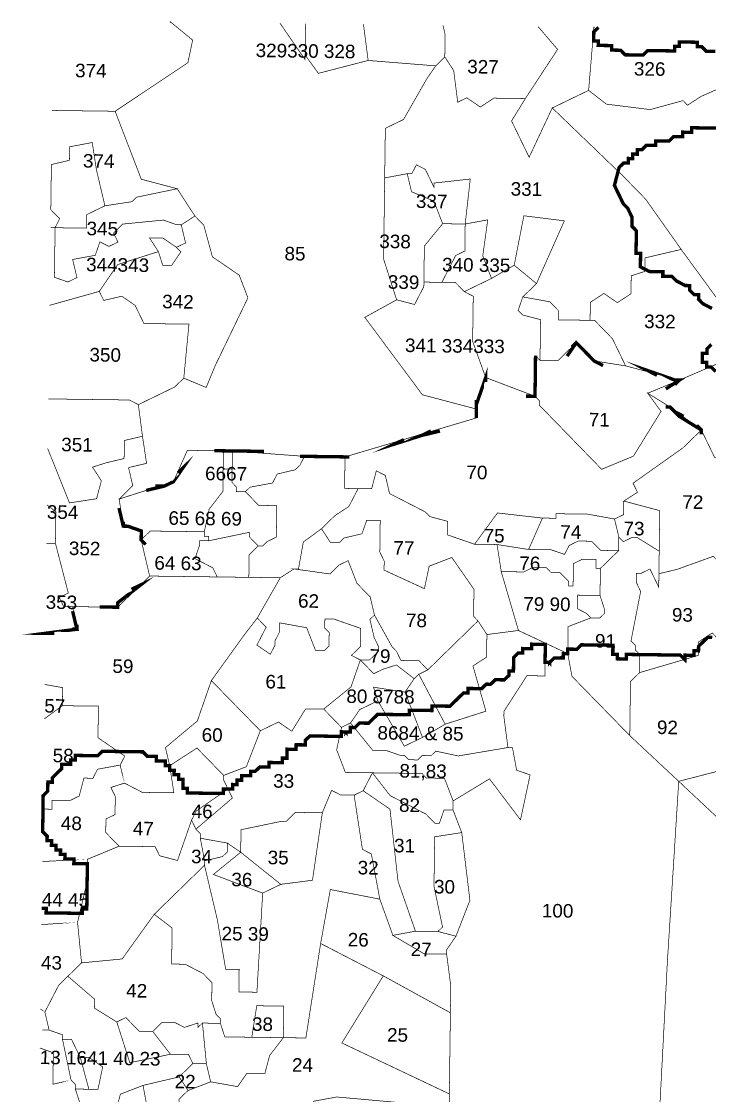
# Model space of a CAD drawing. Header units: metres. Extents: x 259177 to 277314, y 2171367 to 2185445.
# Drawn here: x 264254 to 264860, y 2184434 to 2185379 of the extents above; entities that cross this region are included whole.
import ezdxf

# ---------------------------------------------------------------- set-up
doc = ezdxf.new("R2010")
doc.units = ezdxf.units.M
doc.header["$MEASUREMENT"] = 0
for name, color, linetype in [('HAZARDS LINE', 1, 'Continuous'), ('SURVEY NO.', 7, 'Continuous'), ('SURVEY PLOT BOUNDARY', 35, 'Continuous'), ('VILLAGE BOUNDARY', 212, 'Continuous')]:
    doc.layers.add(name, color=color, linetype=linetype)
doc.styles.add('PDF Arial', font='arial.ttf')

# ---------------------------------------------------------------- blocks, each defined once
blk = doc.blocks.new('FEWEWFEWQT')
at = {"layer": 'HAZARDS LINE', "lineweight": 18, "const_width": 0.005}
for points in [[(282133.064, 2174224.951), (282133.0573, 2174224.9444), (282133.0573, 2174224.931), (282133.064, 2174224.931), (282133.064, 2174224.9244), (282133.084, 2174224.9244), (282133.084, 2174224.9177), (282133.0973, 2174224.9177), (282133.104, 2174224.911), (282133.1307, 2174224.911), (282133.1373, 2174224.9177), (282133.1773, 2174224.9177), (282133.1773, 2174224.9244), (282133.184, 2174224.9244), (282133.184, 2174224.931), (282133.2107, 2174224.931), (282133.2107, 2174224.9244), (282133.2173, 2174224.9244), (282133.224, 2174224.9177), (282133.2373, 2174224.9177)], [(282133.2706, 2174224.8044), (282133.204, 2174224.8044), (282133.204, 2174224.7977), (282133.1907, 2174224.7977), (282133.1907, 2174224.791), (282133.1773, 2174224.791), (282133.1707, 2174224.7843), (282133.1507, 2174224.7843), (282133.1507, 2174224.7777), (282133.1373, 2174224.7777), (282133.1307, 2174224.771), (282133.124, 2174224.771), (282133.124, 2174224.7643), (282133.1173, 2174224.7643), (282133.1173, 2174224.7577), (282133.1107, 2174224.7577), (282133.1107, 2174224.751), (282133.104, 2174224.751), (282133.0973, 2174224.7443), (282133.0907, 2174224.7177), (282133.104, 2174224.691), (282133.1107, 2174224.6843), (282133.1173, 2174224.671), (282133.1173, 2174224.6577), (282133.124, 2174224.651), (282133.124, 2174224.6177), (282133.1307, 2174224.6177), (282133.1307, 2174224.5977), (282133.144, 2174224.591), (282133.164, 2174224.591), (282133.164, 2174224.5843), (282133.1773, 2174224.5843), (282133.184, 2174224.5777), (282133.1973, 2174224.571), (282133.204, 2174224.571), (282133.204, 2174224.5643), (282133.2107, 2174224.5577), (282133.2173, 2174224.5577), (282133.2173, 2174224.551), (282133.224, 2174224.5443), (282133.2373, 2174224.5377)], [(282133.2373, 2174224.4843), (282133.2307, 2174224.4777), (282133.2307, 2174224.471), (282133.224, 2174224.471), (282133.224, 2174224.4577), (282133.2307, 2174224.4577), (282133.2307, 2174224.451), (282133.2373, 2174224.451), (282133.244, 2174224.4443)], [(282133.244, 2174224.051), (282133.2373, 2174224.051), (282133.224, 2174224.0376), (282133.224, 2174224.031), (282133.2173, 2174224.031), (282133.2173, 2174224.0243), (282133.204, 2174224.0243), (282133.204, 2174224.0176), (282133.1973, 2174224.0243), (282133.1173, 2174224.0243), (282133.1173, 2174224.0176), (282133.104, 2174224.0176), (282133.104, 2174224.0243), (282133.0973, 2174224.0243), (282133.0973, 2174224.0376), (282133.0507, 2174224.0376), (282133.044, 2174224.031), (282133.0307, 2174224.031), (282133.0307, 2174224.0243), (282133.024, 2174224.0243), (282133.024, 2174224.0176), (282133.0107, 2174224.0176), (282133.004, 2174224.011), (282132.9973, 2174224.011), (282132.9973, 2174224.0376), (282132.9773, 2174224.0376), (282132.9773, 2174224.031), (282132.964, 2174224.031), (282132.964, 2174224.0243), (282132.9573, 2174224.0243), (282132.9507, 2174224.0176), (282132.9507, 2174223.9976), (282132.944, 2174223.9976), (282132.944, 2174223.9909), (282132.9373, 2174223.9843), (282132.924, 2174223.9843), (282132.9173, 2174223.9776), (282132.9107, 2174223.9776), (282132.904, 2174223.9709), (282132.884, 2174223.9709), (282132.884, 2174223.9643), (282132.8773, 2174223.9643), (282132.8707, 2174223.9576), (282132.864, 2174223.9509), (282132.8573, 2174223.9443), (282132.8307, 2174223.9443), (282132.8307, 2174223.9376), (282132.7974, 2174223.9376), (282132.7974, 2174223.9309), (282132.7507, 2174223.9309), (282132.7374, 2174223.9176), (282132.724, 2174223.9176), (282132.7174, 2174223.9109), (282132.7107, 2174223.9109), (282132.7107, 2174223.9043), (282132.704, 2174223.9043), (282132.6974, 2174223.9043), (282132.6974, 2174223.8976), (282132.6507, 2174223.8976), (282132.644, 2174223.8909), (282132.644, 2174223.8843), (282132.6307, 2174223.8843), (282132.6307, 2174223.8776), (282132.6174, 2174223.8776), (282132.6174, 2174223.8643), (282132.6107, 2174223.8643), (282132.6107, 2174223.8576), (282132.5907, 2174223.8576), (282132.5907, 2174223.8509), (282132.5774, 2174223.8509), (282132.5707, 2174223.8443), (282132.564, 2174223.8443), (282132.564, 2174223.8376), (282132.5507, 2174223.8376), (282132.5507, 2174223.8309), (282132.544, 2174223.8309), (282132.544, 2174223.8243), (282132.5374, 2174223.8243), (282132.5374, 2174223.8176), (282132.524, 2174223.8176), (282132.524, 2174223.8109), (282132.4707, 2174223.8109), (282132.4707, 2174223.8176), (282132.464, 2174223.8176), (282132.464, 2174223.8309), (282132.4574, 2174223.8309), (282132.4574, 2174223.8376), (282132.4507, 2174223.8376), (282132.4507, 2174223.8443), (282132.444, 2174223.8443), (282132.444, 2174223.8509), (282132.4374, 2174223.8509), (282132.4374, 2174223.8576), (282132.424, 2174223.8576), (282132.424, 2174223.8643), (282132.4107, 2174223.8643), (282132.404, 2174223.8709), (282132.3441, 2174223.8709), (282132.3374, 2174223.8643), (282132.3041, 2174223.8643), (282132.3041, 2174223.8576), (282132.2974, 2174223.8576), (282132.2974, 2174223.8509), (282132.2841, 2174223.8509), (282132.2841, 2174223.8443), (282132.2774, 2174223.8376), (282132.2707, 2174223.8309), (282132.2707, 2174223.8243), (282132.2641, 2174223.8243), (282132.2641, 2174223.8109), (282132.2574, 2174223.8043), (282132.2574, 2174223.7509), (282132.2641, 2174223.7443), (282132.2641, 2174223.7376), (282132.2707, 2174223.7376), (282132.2707, 2174223.7309), (282132.2774, 2174223.7309), (282132.2774, 2174223.7243), (282132.2841, 2174223.7243), (282132.2841, 2174223.7176), (282132.2907, 2174223.7176), (282132.2907, 2174223.7109), (282132.3041, 2174223.7109), (282132.3041, 2174223.7043), (282132.3241, 2174223.7043), (282132.3241, 2174223.6376), (282132.3174, 2174223.6376), (282132.3174, 2174223.6309), (282132.2641, 2174223.6309), (282132.2641, 2174223.6376), (282132.2574, 2174223.6376)]]:
    blk.add_lwpolyline(points, dxfattribs=at)
for points in [[(282133.004, 2174224.0043), (282133.004, 2174224.011)], [(282132.704, 2174223.8976), (282132.704, 2174223.9043)]]:
    blk.add_lwpolyline(points, close=True, dxfattribs=at)
at = {"layer": 'SURVEY PLOT BOUNDARY', "lineweight": 18, "const_width": 0.001}
for points in [[(282133.2507, 2174224.5443), (282133.1907, 2174224.6243), (282133.1373, 2174224.6977), (282133.104, 2174224.731), (282132.9973, 2174224.831), (282133.0507, 2174224.8577), (282133.0773, 2174224.8377), (282133.1373, 2174224.831), (282133.144, 2174224.831), (282133.1907, 2174224.8444), (282133.1973, 2174224.8377), (282133.2173, 2174224.851), (282133.2906, 2174224.8844)], [(282133.2906, 2174224.8844), (282133.2173, 2174224.851), (282133.1973, 2174224.8377), (282133.1907, 2174224.8444), (282133.144, 2174224.831), (282133.1373, 2174224.831), (282133.0773, 2174224.8377), (282133.0507, 2174224.8577), (282133.0573, 2174224.951), (282133.0507, 2174224.8577), (282132.9973, 2174224.831), (282132.964, 2174224.7577), (282132.9373, 2174224.811), (282132.9573, 2174224.8444), (282133.004, 2174224.9177), (282132.9748, 2174224.951), (282133.004, 2174224.9177), (282132.9573, 2174224.8444), (282132.9107, 2174224.8444), (282132.8907, 2174224.831), (282132.8707, 2174224.8444), (282132.8573, 2174224.8377), (282132.8507, 2174224.8844), (282132.8373, 2174224.9044), (282132.8373, 2174224.9377), (282132.834, 2174224.951), (282132.8373, 2174224.9377), (282132.8373, 2174224.9044), (282132.824, 2174224.891), (282132.724, 2174224.8977), (282132.824, 2174224.891), (282132.8107, 2174224.871), (282132.7774, 2174224.811), (282132.7507, 2174224.7977), (282132.7507, 2174224.6043), (282132.7707, 2174224.5443), (282132.724, 2174224.5177), (282132.8107, 2174224.4043), (282132.8907, 2174224.3843), (282132.8907, 2174224.371), (282132.6974, 2174224.311), (282132.6374, 2174224.311), (282132.5307, 2174224.3176), (282132.464, 2174224.3176), (282132.444, 2174224.271), (282132.3641, 2174224.2443), (282132.384, 2174224.2643), (282132.3774, 2174224.291), (282132.404, 2174224.2976), (282132.3974, 2174224.3376), (282132.3907, 2174224.3843), (282132.444, 2174224.411), (282132.4574, 2174224.4243), (282132.4907, 2174224.411), (282132.504, 2174224.4443), (282132.5507, 2174224.5443), (282132.5374, 2174224.5777), (282132.4974, 2174224.6043), (282132.484, 2174224.651), (282132.4707, 2174224.6643), (282132.444, 2174224.7043), (282132.3907, 2174224.7177), (282132.3507, 2174224.8177), (282132.4574, 2174224.891), (282132.464, 2174224.9244), (282132.4307, 2174224.951), (282132.464, 2174224.9244), (282132.4574, 2174224.891), (282132.3507, 2174224.8177), (282132.2574, 2174224.8177), (282132.3507, 2174224.8177), (282132.3907, 2174224.7177), (282132.444, 2174224.7043), (282132.384, 2174224.691), (282132.3774, 2174224.6843), (282132.3374, 2174224.6777), (282132.3241, 2174224.731), (282132.3174, 2174224.771), (282132.2841, 2174224.7643), (282132.2841, 2174224.7443), (282132.2574, 2174224.7377), (282132.2574, 2174224.671), (282132.2707, 2174224.6577), (282132.2641, 2174224.6443), (282132.2574, 2174224.6443), (282132.2641, 2174224.6443), (282132.2641, 2174224.571), (282132.2841, 2174224.5643), (282132.2974, 2174224.571), (282132.2907, 2174224.5977), (282132.3241, 2174224.6043), (282132.3307, 2174224.6243), (282132.3441, 2174224.6177), (282132.3574, 2174224.6243), (282132.3507, 2174224.6377), (282132.3641, 2174224.651), (282132.424, 2174224.6577), (282132.444, 2174224.651), (282132.4507, 2174224.651), (282132.4574, 2174224.6243), (282132.444, 2174224.6177), (282132.424, 2174224.631), (282132.404, 2174224.631), (282132.4174, 2174224.611), (282132.3574, 2174224.591), (282132.3307, 2174224.551), (282132.2574, 2174224.5294), (282132.3307, 2174224.551), (282132.3374, 2174224.5377), (282132.3641, 2174224.5443), (282132.384, 2174224.531), (282132.3974, 2174224.5043), (282132.464, 2174224.5043), (282132.4574, 2174224.4243), (282132.444, 2174224.411), (282132.3907, 2174224.3843), (282132.3774, 2174224.391), (282132.2574, 2174224.391), (282132.3774, 2174224.391), (282132.3907, 2174224.3843), (282132.3974, 2174224.3376), (282132.3707, 2174224.331), (282132.3707, 2174224.3043), (282132.3441, 2174224.2976), (282132.3241, 2174224.291), (282132.3374, 2174224.271), (282132.3307, 2174224.2443), (282132.2907, 2174224.2376), (282132.2574, 2174224.3176), (282132.2907, 2174224.2376), (282132.3307, 2174224.2443), (282132.3374, 2174224.271), (282132.3241, 2174224.291), (282132.3441, 2174224.2976), (282132.3707, 2174224.3043), (282132.3707, 2174224.331), (282132.3974, 2174224.3376), (282132.404, 2174224.2976), (282132.3774, 2174224.291), (282132.384, 2174224.2643), (282132.3641, 2174224.2443), (282132.3707, 2174224.2043), (282132.3774, 2174224.2043), (282132.3974, 2174224.1976), (282132.3974, 2174224.1843), (282132.4107, 2174224.131), (282132.3641, 2174224.0843), (282132.2841, 2174224.0843), (282132.2774, 2174224.0976), (282132.2907, 2174224.1043), (282132.2707, 2174224.1776), (282132.2707, 2174224.2243), (282132.2574, 2174224.2343), (282132.2707, 2174224.2243), (282132.2707, 2174224.1776), (282132.2574, 2174224.1776), (282132.2707, 2174224.1776), (282132.2907, 2174224.1043), (282132.2774, 2174224.0976), (282132.2841, 2174224.0843), (282132.2974, 2174224.0843), (282132.3041, 2174224.051), (282132.2574, 2174224.0451), (282132.3041, 2174224.051), (282132.2974, 2174224.0843), (282132.3641, 2174224.0843), (282132.4107, 2174224.131), (282132.604, 2174224.131), (282132.5707, 2174224.071), (282132.5507, 2174224.0443), (282132.504, 2174223.9776), (282132.484, 2174223.9176), (282132.4374, 2174223.8776), (282132.444, 2174223.8509), (282132.4507, 2174223.8109), (282132.404, 2174223.8109), (282132.3774, 2174223.8243), (282132.3574, 2174223.8176), (282132.3641, 2174223.8043), (282132.3641, 2174223.7776), (282132.3507, 2174223.7709), (282132.3507, 2174223.7509), (282132.3707, 2174223.7309), (282132.3241, 2174223.7109), (282132.3241, 2174223.6776), (282132.3107, 2174223.6176), (282132.3174, 2174223.5576), (282132.2974, 2174223.5376), (282132.2841, 2174223.5242), (282132.2641, 2174223.4842), (282132.2707, 2174223.4576), (282132.2907, 2174223.4509), (282132.2907, 2174223.4442), (282132.3041, 2174223.3842), (282132.3107, 2174223.3776), (282132.3107, 2174223.3709), (282132.3241, 2174223.3309)], [(282133.244, 2174224.0576), (282133.224, 2174224.0443), (282133.224, 2174224.0243), (282133.1373, 2174223.9976), (282133.1373, 2174224.0243), (282133.1307, 2174224.031), (282133.1307, 2174224.0376), (282133.124, 2174224.0443), (282133.1373, 2174224.1176), (282133.1307, 2174224.131), (282133.1307, 2174224.1443), (282133.1373, 2174224.1443), (282133.1507, 2174224.151), (282133.164, 2174224.1243), (282133.164, 2174224.1376), (282133.164, 2174224.1443), (282133.1907, 2174224.151), (282133.244, 2174224.171)], [(282132.864, 2174223.3376), (282132.864, 2174223.3709), (282132.864, 2174223.4909), (282132.864, 2174223.5309), (282132.8573, 2174223.5776), (282132.8573, 2174223.5842), (282132.8707, 2174223.6043), (282132.8907, 2174223.6576), (282132.8773, 2174223.7576), (282132.864, 2174223.7909), (282132.864, 2174223.8043), (282132.9173, 2174223.8376), (282132.964, 2174223.7776), (282132.9773, 2174223.8443), (282132.9573, 2174223.8509), (282132.9507, 2174223.8843), (282132.944, 2174223.8843), (282132.9373, 2174223.9309), (282132.9373, 2174223.9376), (282132.9707, 2174223.9909), (282132.9973, 2174223.9909), (282132.9973, 2174224.0043), (282132.9973, 2174224.011), (282133.0307, 2174224.0243), (282133.0373, 2174223.9909), (282133.124, 2174223.9043), (282133.1973, 2174223.8376), (282133.184, 2174223.5709), (282133.1707, 2174223.2309)], [(282132.3241, 2174223.3309), (282132.3107, 2174223.3709), (282132.3307, 2174223.3709), (282132.3441, 2174223.3709), (282132.3507, 2174223.4042), (282132.3307, 2174223.4176), (282132.3174, 2174223.4176), (282132.3041, 2174223.4442), (282132.2907, 2174223.4442), (282132.2907, 2174223.4509), (282132.2707, 2174223.4576), (282132.2641, 2174223.4842), (282132.2841, 2174223.5242), (282132.2974, 2174223.5376), (282132.3374, 2174223.5042), (282132.3374, 2174223.4909), (282132.3707, 2174223.4709), (282132.3907, 2174223.4109), (282132.4507, 2174223.4242), (282132.4774, 2174223.4242), (282132.484, 2174223.4109), (282132.464, 2174223.3909), (282132.4107, 2174223.3776), (282132.3774, 2174223.3642), (282132.3707, 2174223.3376)]]:
    blk.add_lwpolyline(points, dxfattribs=at)
for points in [[(282132.724, 2174224.8977), (282132.7164, 2174224.951), (282132.724, 2174224.8977), (282132.6507, 2174224.8777), (282132.6307, 2174224.9044), (282132.6307, 2174224.8977), (282132.6307, 2174224.951), (282132.6307, 2174224.8977), (282132.5929, 2174224.951), (282132.6307, 2174224.8977), (282132.6307, 2174224.9044), (282132.6507, 2174224.8777)], [(282132.9573, 2174224.8444), (282132.9373, 2174224.811), (282132.964, 2174224.7577), (282132.9973, 2174224.831), (282133.104, 2174224.731), (282133.1373, 2174224.6977), (282133.1907, 2174224.6243), (282133.1373, 2174224.611), (282133.1373, 2174224.5977), (282133.1373, 2174224.591), (282133.1173, 2174224.5843), (282133.1173, 2174224.5577), (282133.0973, 2174224.5443), (282133.0773, 2174224.5577), (282133.0573, 2174224.5443), (282133.0573, 2174224.5177), (282133.0107, 2174224.5177), (282133.0107, 2174224.531), (282132.9973, 2174224.5443), (282132.9573, 2174224.551), (282132.9773, 2174224.571), (282133.0173, 2174224.6643), (282132.9573, 2174224.671), (282132.944, 2174224.5977), (282132.9107, 2174224.5777), (282132.8973, 2174224.611), (282132.904, 2174224.6643), (282132.8707, 2174224.6577), (282132.8773, 2174224.7243), (282132.824, 2174224.7177), (282132.824, 2174224.711), (282132.8107, 2174224.7377), (282132.7974, 2174224.7443), (282132.7907, 2174224.731), (282132.784, 2174224.731), (282132.7507, 2174224.7243), (282132.7507, 2174224.7977), (282132.7774, 2174224.811), (282132.8107, 2174224.871), (282132.824, 2174224.891), (282132.8373, 2174224.9044), (282132.8507, 2174224.8844), (282132.8573, 2174224.8377), (282132.8707, 2174224.8444), (282132.8907, 2174224.831), (282132.9107, 2174224.8444)], [(282132.3374, 2174224.6777), (282132.3107, 2174224.6643), (282132.3107, 2174224.6443), (282132.2641, 2174224.6443), (282132.2707, 2174224.6577), (282132.2574, 2174224.671), (282132.2574, 2174224.7377), (282132.2841, 2174224.7443), (282132.2841, 2174224.7643), (282132.3174, 2174224.771), (282132.3241, 2174224.731)], [(282132.8373, 2174224.6577), (282132.8107, 2174224.6243), (282132.8107, 2174224.571), (282132.8107, 2174224.5643), (282132.7974, 2174224.5377), (282132.7707, 2174224.5443), (282132.7507, 2174224.6043), (282132.7507, 2174224.7243), (282132.784, 2174224.731), (282132.7907, 2174224.7043), (282132.824, 2174224.691)], [(282132.8373, 2174224.6577), (282132.824, 2174224.691), (282132.7907, 2174224.7043), (282132.784, 2174224.731), (282132.7907, 2174224.731), (282132.7974, 2174224.7443), (282132.8107, 2174224.7377), (282132.824, 2174224.711), (282132.824, 2174224.7177), (282132.8773, 2174224.7243), (282132.8707, 2174224.6577)], [(282132.4507, 2174224.651), (282132.444, 2174224.651), (282132.424, 2174224.6577), (282132.3641, 2174224.651), (282132.3507, 2174224.6377), (282132.3574, 2174224.6243), (282132.3441, 2174224.6177), (282132.3307, 2174224.6243), (282132.3241, 2174224.6043), (282132.2907, 2174224.5977), (282132.2974, 2174224.571), (282132.2841, 2174224.5643), (282132.2641, 2174224.571), (282132.2641, 2174224.6243), (282132.2641, 2174224.6443), (282132.3107, 2174224.6443), (282132.3107, 2174224.6643), (282132.3374, 2174224.6777), (282132.3774, 2174224.6843), (282132.384, 2174224.691), (282132.444, 2174224.7043), (282132.4707, 2174224.6643)], [(282132.9773, 2174224.571), (282132.944, 2174224.5977), (282132.9573, 2174224.671), (282133.0173, 2174224.6643)], [(282132.4574, 2174224.4243), (282132.464, 2174224.5043), (282132.3974, 2174224.5043), (282132.384, 2174224.531), (282132.3641, 2174224.5443), (282132.3374, 2174224.5377), (282132.3307, 2174224.551), (282132.3574, 2174224.591), (282132.4174, 2174224.611), (282132.424, 2174224.591), (282132.4374, 2174224.591), (282132.4507, 2174224.611), (282132.444, 2174224.6177), (282132.4574, 2174224.6243), (282132.4507, 2174224.651), (282132.4707, 2174224.6643), (282132.484, 2174224.651), (282132.4974, 2174224.6043), (282132.5374, 2174224.5777), (282132.5507, 2174224.5443), (282132.504, 2174224.4443), (282132.4907, 2174224.411)], [(282132.8707, 2174224.6577), (282132.8707, 2174224.6177), (282132.8573, 2174224.611), (282132.8373, 2174224.571), (282132.8107, 2174224.571), (282132.8107, 2174224.6243), (282132.8373, 2174224.6577)], [(282132.8373, 2174224.571), (282132.8573, 2174224.611), (282132.8707, 2174224.6177), (282132.8707, 2174224.6577), (282132.904, 2174224.6643), (282132.8973, 2174224.611), (282132.9107, 2174224.5777), (282132.8707, 2174224.5577), (282132.8573, 2174224.571)], [(282132.444, 2174224.6177), (282132.4507, 2174224.611), (282132.4374, 2174224.591), (282132.424, 2174224.591), (282132.4174, 2174224.611), (282132.404, 2174224.631), (282132.4174, 2174224.631), (282132.424, 2174224.631)], [(282133.1907, 2174224.431), (282133.1107, 2174224.451), (282133.0907, 2174224.491), (282133.064, 2174224.5177), (282133.0573, 2174224.5177), (282133.0573, 2174224.5443), (282133.0773, 2174224.5577), (282133.0973, 2174224.5443), (282133.1173, 2174224.5577), (282133.1173, 2174224.5843), (282133.1373, 2174224.591), (282133.1373, 2174224.5977), (282133.1373, 2174224.611), (282133.1907, 2174224.6243), (282133.2507, 2174224.5443), (282133.2507, 2174224.4577)], [(282132.9773, 2174224.571), (282132.9573, 2174224.551), (282132.9507, 2174224.531), (282132.9573, 2174224.5243), (282132.984, 2174224.5177), (282132.984, 2174224.4577), (282132.9773, 2174224.4643), (282132.9773, 2174224.4043), (282132.904, 2174224.431), (282132.884, 2174224.4843), (282132.884, 2174224.551), (282132.8707, 2174224.5577), (282132.9107, 2174224.5777), (282132.944, 2174224.5977)], [(282133.4973, 2174224.5843), (282133.4973, 2174224.4643), (282133.4506, 2174224.511), (282133.3373, 2174224.4377), (282133.3373, 2174224.411), (282133.404, 2174224.3977), (282133.404, 2174224.2643), (282133.3306, 2174224.271), (282133.2973, 2174224.291), (282133.244, 2174224.3176), (282133.224, 2174224.3576), (282133.1773, 2174224.391), (282133.144, 2174224.411), (282133.1907, 2174224.431), (282133.2507, 2174224.4577), (282133.304, 2174224.4577), (282133.3106, 2174224.531), (282133.3773, 2174224.591), (282133.4373, 2174224.5443)], [(282132.8907, 2174224.3843), (282132.8107, 2174224.4043), (282132.724, 2174224.5177), (282132.7707, 2174224.5443), (282132.7974, 2174224.5377), (282132.8107, 2174224.5643), (282132.8107, 2174224.571), (282132.8373, 2174224.571), (282132.8573, 2174224.571), (282132.8707, 2174224.5577), (282132.884, 2174224.551), (282132.884, 2174224.4843), (282132.904, 2174224.431)], [(282133.0573, 2174224.5177), (282133.064, 2174224.5177), (282133.0907, 2174224.491), (282133.1107, 2174224.451), (282133.064, 2174224.4577), (282133.0373, 2174224.4843), (282133.0107, 2174224.4577), (282132.9973, 2174224.4577), (282132.984, 2174224.4577), (282132.984, 2174224.5177), (282132.9573, 2174224.5243), (282132.9507, 2174224.531), (282132.9573, 2174224.551), (282132.9973, 2174224.5443), (282133.0107, 2174224.531), (282133.0107, 2174224.5177)], [(282133.1107, 2174224.451), (282133.1907, 2174224.431), (282133.144, 2174224.411), (282133.164, 2174224.3843), (282133.124, 2174224.3176), (282133.0773, 2174224.2976), (282132.984, 2174224.391), (282132.984, 2174224.3977), (282132.9773, 2174224.4043), (282132.9773, 2174224.4643), (282132.984, 2174224.4577), (282132.9973, 2174224.4577), (282133.0107, 2174224.4577), (282133.0373, 2174224.4843), (282133.064, 2174224.4577)], [(282132.9773, 2174224.4043), (282132.984, 2174224.3977), (282132.984, 2174224.391), (282133.0773, 2174224.2976), (282133.124, 2174224.3176), (282133.164, 2174224.3843), (282133.144, 2174224.411), (282133.1773, 2174224.391), (282133.224, 2174224.3576), (282133.1973, 2174224.331), (282133.124, 2174224.2776), (282133.1307, 2174224.2643), (282133.1107, 2174224.251), (282133.1107, 2174224.2443), (282133.1107, 2174224.2376), (282133.1107, 2174224.231), (282133.0973, 2174224.2243), (282133.0573, 2174224.231), (282133.0107, 2174224.231), (282133.0107, 2174224.2243), (282132.9907, 2174224.2243), (282132.924, 2174224.231), (282132.8907, 2174224.1843), (282132.8507, 2174224.1976), (282132.8507, 2174224.2176), (282132.824, 2174224.2243), (282132.8174, 2174224.231), (282132.7774, 2174224.251), (282132.764, 2174224.2576), (282132.7574, 2174224.2843), (282132.744, 2174224.291), (282132.7374, 2174224.2643), (282132.7174, 2174224.2643), (282132.6974, 2174224.2643), (282132.6974, 2174224.311), (282132.8907, 2174224.371), (282132.8907, 2174224.3843), (282132.904, 2174224.431)], [(282133.2706, 2174224.2043), (282133.2773, 2174224.171), (282133.2507, 2174224.1643), (282133.244, 2174224.171), (282133.1907, 2174224.151), (282133.164, 2174224.1443), (282133.164, 2174224.1776), (282133.164, 2174224.2376), (282133.1107, 2174224.251), (282133.1307, 2174224.2643), (282133.124, 2174224.2776), (282133.1973, 2174224.331), (282133.224, 2174224.3576), (282133.244, 2174224.3176), (282133.2973, 2174224.291), (282133.284, 2174224.231)], [(282132.5174, 2174224.3176), (282132.5174, 2174224.291), (282132.5174, 2174224.2576), (282132.4974, 2174224.231), (282132.4907, 2174224.1976), (282132.4107, 2174224.1976), (282132.3974, 2174224.1843), (282132.3974, 2174224.1976), (282132.3774, 2174224.2043), (282132.3707, 2174224.2043), (282132.3641, 2174224.2443), (282132.444, 2174224.271), (282132.464, 2174224.3176)], [(282132.5307, 2174224.3176), (282132.5307, 2174224.291), (282132.5174, 2174224.291), (282132.5174, 2174224.3176)], [(282132.5507, 2174224.2576), (282132.5374, 2174224.2576), (282132.5374, 2174224.2643), (282132.5307, 2174224.271), (282132.5307, 2174224.291), (282132.5307, 2174224.3176), (282132.6374, 2174224.311), (282132.6307, 2174224.2976), (282132.624, 2174224.291), (282132.5974, 2174224.2843), (282132.5907, 2174224.271), (282132.5574, 2174224.2643)], [(282132.6974, 2174224.311), (282132.6974, 2174224.2643), (282132.7174, 2174224.2643), (282132.704, 2174224.2376), (282132.684, 2174224.2243), (282132.664, 2174224.2043), (282132.6374, 2174224.1843), (282132.6307, 2174224.1443), (282132.624, 2174224.1443), (282132.604, 2174224.131), (282132.5574, 2174224.131), (282132.5574, 2174224.1643), (282132.5707, 2174224.1776), (282132.5774, 2174224.1776), (282132.584, 2174224.1843), (282132.5974, 2174224.191), (282132.5974, 2174224.1976), (282132.5974, 2174224.2376), (282132.584, 2174224.2376), (282132.5707, 2174224.2376), (282132.564, 2174224.2443), (282132.5507, 2174224.2576), (282132.5574, 2174224.2643), (282132.5907, 2174224.271), (282132.5974, 2174224.2843), (282132.624, 2174224.291), (282132.6307, 2174224.2976), (282132.6374, 2174224.311)], [(282132.5307, 2174224.291), (282132.5307, 2174224.271), (282132.5374, 2174224.2643), (282132.5374, 2174224.2576), (282132.5507, 2174224.2576), (282132.564, 2174224.2443), (282132.5707, 2174224.2376), (282132.584, 2174224.2376), (282132.5974, 2174224.2376), (282132.5974, 2174224.1976), (282132.5974, 2174224.191), (282132.584, 2174224.1843), (282132.5774, 2174224.1776), (282132.5707, 2174224.1776), (282132.564, 2174224.1843), (282132.5574, 2174224.191), (282132.5574, 2174224.1976), (282132.4974, 2174224.1843), (282132.4974, 2174224.191), (282132.4907, 2174224.191), (282132.4907, 2174224.1976), (282132.4974, 2174224.231), (282132.5174, 2174224.2576), (282132.5174, 2174224.291)], [(282132.8907, 2174224.1843), (282132.924, 2174224.1843), (282132.9307, 2174224.1443), (282132.9573, 2174224.0576), (282132.9107, 2174224.051), (282132.8973, 2174224.071), (282132.8907, 2174224.0776), (282132.8907, 2174224.091), (282132.8907, 2174224.0976), (282132.8907, 2174224.1176), (282132.8573, 2174224.1643), (282132.824, 2174224.151), (282132.8174, 2174224.1176), (282132.7574, 2174224.1443), (282132.7574, 2174224.1576), (282132.7507, 2174224.171), (282132.7507, 2174224.1843), (282132.7507, 2174224.2176), (282132.7307, 2174224.2176), (282132.724, 2174224.1976), (282132.6974, 2174224.191), (282132.6907, 2174224.1843), (282132.6774, 2174224.1843), (282132.664, 2174224.2043), (282132.684, 2174224.2243), (282132.704, 2174224.2376), (282132.7174, 2174224.2643), (282132.7374, 2174224.2643), (282132.744, 2174224.291), (282132.7574, 2174224.2843), (282132.764, 2174224.2576), (282132.7774, 2174224.251), (282132.8174, 2174224.231), (282132.824, 2174224.2243), (282132.8507, 2174224.2176), (282132.8507, 2174224.1976)], [(282133.164, 2174224.2376), (282133.164, 2174224.1776), (282133.1307, 2174224.1976), (282133.124, 2174224.1976), (282133.1107, 2174224.191), (282133.104, 2174224.1976), (282133.0973, 2174224.2243), (282133.1107, 2174224.231), (282133.1107, 2174224.2376), (282133.1107, 2174224.2443), (282133.1107, 2174224.251)], [(282132.9907, 2174224.2243), (282132.9707, 2174224.1776), (282132.924, 2174224.1843), (282132.8907, 2174224.1843), (282132.924, 2174224.231)], [(282133.0973, 2174224.2243), (282133.104, 2174224.1976), (282133.104, 2174224.1776), (282133.0773, 2174224.1776), (282133.064, 2174224.191), (282133.0507, 2174224.191), (282133.044, 2174224.191), (282133.0307, 2174224.1843), (282133.024, 2174224.171), (282133.004, 2174224.1776), (282132.9973, 2174224.1776), (282132.9707, 2174224.1776), (282132.9907, 2174224.2243), (282133.0107, 2174224.2243), (282133.0107, 2174224.231), (282133.0573, 2174224.231)], [(282132.8973, 2174224.071), (282132.824, 2174223.9976), (282132.8107, 2174224.011), (282132.784, 2174224.011), (282132.7774, 2174224.0243), (282132.7707, 2174224.031), (282132.744, 2174224.0776), (282132.7374, 2174224.1043), (282132.7174, 2174224.1243), (282132.704, 2174224.1576), (282132.6907, 2174224.151), (282132.6774, 2174224.1376), (282132.624, 2174224.1443), (282132.6307, 2174224.1443), (282132.6374, 2174224.1843), (282132.664, 2174224.2043), (282132.6774, 2174224.1843), (282132.6907, 2174224.1843), (282132.6974, 2174224.191), (282132.724, 2174224.1976), (282132.7307, 2174224.2176), (282132.7507, 2174224.2176), (282132.7507, 2174224.1843), (282132.7507, 2174224.171), (282132.7574, 2174224.1576), (282132.7574, 2174224.1443), (282132.8174, 2174224.1176), (282132.824, 2174224.151), (282132.8573, 2174224.1643), (282132.8907, 2174224.1176), (282132.8907, 2174224.0976), (282132.8907, 2174224.091), (282132.8907, 2174224.0776)], [(282132.4907, 2174224.1976), (282132.4907, 2174224.191), (282132.4974, 2174224.191), (282132.4974, 2174224.1843), (282132.484, 2174224.1843), (282132.484, 2174224.1776), (282132.4774, 2174224.1576), (282132.4907, 2174224.151), (282132.504, 2174224.1443), (282132.5107, 2174224.131), (282132.4107, 2174224.131), (282132.3974, 2174224.1843), (282132.4107, 2174224.1976)], [(282132.5707, 2174224.1776), (282132.5574, 2174224.1643), (282132.5574, 2174224.131), (282132.5107, 2174224.131), (282132.504, 2174224.1443), (282132.4907, 2174224.151), (282132.4774, 2174224.1576), (282132.484, 2174224.1776), (282132.484, 2174224.1843), (282132.4974, 2174224.1843), (282132.5574, 2174224.1976), (282132.5574, 2174224.191), (282132.564, 2174224.1843)], [(282133.104, 2174224.1776), (282133.0773, 2174224.151), (282133.0707, 2174224.151), (282133.0707, 2174224.1576), (282133.0707, 2174224.1643), (282133.064, 2174224.1643), (282133.0507, 2174224.1643), (282133.0373, 2174224.1576), (282133.0373, 2174224.1443), (282133.0373, 2174224.1376), (282133.0373, 2174224.1243), (282133.0307, 2174224.1243), (282133.0307, 2174224.131), (282133.024, 2174224.1376), (282133.0173, 2174224.1443), (282133.004, 2174224.1443), (282132.9973, 2174224.151), (282132.9907, 2174224.151), (282132.984, 2174224.151), (282132.9773, 2174224.151), (282132.964, 2174224.1443), (282132.9573, 2174224.1443), (282132.9507, 2174224.1443), (282132.944, 2174224.1443), (282132.9373, 2174224.1443), (282132.9307, 2174224.1443), (282132.924, 2174224.1843), (282132.9707, 2174224.1776), (282132.9973, 2174224.1776), (282133.004, 2174224.1776), (282133.024, 2174224.171), (282133.0307, 2174224.1843), (282133.044, 2174224.191), (282133.0507, 2174224.191), (282133.064, 2174224.191), (282133.0773, 2174224.1776)], [(282133.1307, 2174224.1976), (282133.164, 2174224.1776), (282133.164, 2174224.1443), (282133.164, 2174224.1376), (282133.164, 2174224.1243), (282133.1507, 2174224.151), (282133.1373, 2174224.1443), (282133.1307, 2174224.1443), (282133.1307, 2174224.131), (282133.1373, 2174224.1176), (282133.124, 2174224.0443), (282133.1307, 2174224.0376), (282133.1307, 2174224.031), (282133.1373, 2174224.0243), (282133.1373, 2174223.9976), (282133.124, 2174223.9843), (282133.124, 2174223.9043), (282133.0373, 2174223.9909), (282133.0307, 2174224.0243), (282133.0307, 2174224.0643), (282133.064, 2174224.0776), (282133.0773, 2174224.0776), (282133.084, 2174224.0843), (282133.084, 2174224.091), (282133.0773, 2174224.111), (282133.0773, 2174224.1376), (282133.0773, 2174224.151), (282133.104, 2174224.1776), (282133.104, 2174224.1976), (282133.1107, 2174224.191), (282133.124, 2174224.1976)], [(282133.0307, 2174224.0243), (282132.9573, 2174224.0576), (282132.9307, 2174224.1443), (282132.9373, 2174224.1443), (282132.944, 2174224.1443), (282132.9507, 2174224.1443), (282132.9573, 2174224.1443), (282132.964, 2174224.1443), (282132.9773, 2174224.151), (282132.984, 2174224.151), (282132.9907, 2174224.151), (282132.9973, 2174224.151), (282133.004, 2174224.1443), (282133.0173, 2174224.1443), (282133.024, 2174224.1376), (282133.0307, 2174224.131), (282133.0307, 2174224.1243), (282133.0373, 2174224.1243), (282133.0373, 2174224.1376), (282133.0373, 2174224.1443), (282133.0373, 2174224.1576), (282133.0507, 2174224.1643), (282133.064, 2174224.1643), (282133.0707, 2174224.1643), (282133.0707, 2174224.1576), (282133.0707, 2174224.151), (282133.0773, 2174224.151), (282133.0773, 2174224.1376), (282133.0773, 2174224.111), (282133.044, 2174224.111), (282133.044, 2174224.091), (282133.0573, 2174224.0843), (282133.064, 2174224.0776), (282133.0307, 2174224.0643)], [(282132.704, 2174224.1576), (282132.7174, 2174224.1243), (282132.7374, 2174224.1043), (282132.744, 2174224.0776), (282132.7374, 2174224.071), (282132.744, 2174224.0443), (282132.7507, 2174224.031), (282132.7507, 2174224.0243), (282132.7374, 2174224.011), (282132.724, 2174224.011), (282132.7107, 2174224.0176), (282132.7174, 2174224.0243), (282132.724, 2174224.031), (282132.724, 2174224.0576), (282132.684, 2174224.071), (282132.6707, 2174224.071), (282132.6707, 2174224.0576), (282132.6774, 2174224.051), (282132.6774, 2174224.031), (282132.6707, 2174224.0243), (282132.6574, 2174224.0243), (282132.644, 2174224.0576), (282132.604, 2174224.0643), (282132.604, 2174224.0576), (282132.604, 2174224.051), (282132.5974, 2174224.0376), (282132.5974, 2174224.031), (282132.5907, 2174224.0176), (282132.5707, 2174224.031), (282132.584, 2174224.0576), (282132.5707, 2174224.071), (282132.604, 2174224.131), (282132.624, 2174224.1443), (282132.6774, 2174224.1376), (282132.6907, 2174224.151)], [(282133.064, 2174224.0776), (282133.0573, 2174224.0843), (282133.044, 2174224.091), (282133.044, 2174224.111), (282133.0773, 2174224.111), (282133.084, 2174224.091), (282133.084, 2174224.0843), (282133.0773, 2174224.0776)], [(282133.5106, 2174224.0976), (282133.6573, 2174224.0376), (282133.6906, 2174223.7243), (282133.7239, 2174223.4176), (282133.7306, 2174223.3709), (282133.5573, 2174223.5176), (282133.3506, 2174223.6976), (282133.1973, 2174223.8376), (282133.2706, 2174223.8576), (282133.3706, 2174223.8909), (282133.4173, 2174223.7776), (282133.4906, 2174223.8309), (282133.4106, 2174223.9109), (282133.444, 2174223.9509), (282133.4706, 2174223.9909), (282133.4773, 2174224.0376), (282133.484, 2174224.0643), (282133.484, 2174224.071)], [(282132.724, 2174224.011), (282132.7107, 2174223.9709), (282132.6707, 2174223.9376), (282132.644, 2174223.9376), (282132.624, 2174223.9043), (282132.604, 2174223.9176), (282132.5774, 2174223.9043), (282132.504, 2174223.9776), (282132.5507, 2174224.0443), (282132.5707, 2174224.071), (282132.584, 2174224.0576), (282132.5707, 2174224.031), (282132.5907, 2174224.0176), (282132.5974, 2174224.031), (282132.5974, 2174224.0376), (282132.604, 2174224.051), (282132.604, 2174224.0576), (282132.604, 2174224.0643), (282132.644, 2174224.0576), (282132.6574, 2174224.0243), (282132.6707, 2174224.0243), (282132.6774, 2174224.031), (282132.6774, 2174224.051), (282132.6707, 2174224.0576), (282132.6707, 2174224.071), (282132.684, 2174224.071), (282132.724, 2174224.0576), (282132.724, 2174224.031), (282132.7174, 2174224.0243), (282132.7107, 2174224.0176)], [(282132.824, 2174223.9976), (282132.8107, 2174223.9909), (282132.804, 2174223.9843), (282132.7774, 2174224.0043), (282132.7574, 2174223.9976), (282132.744, 2174223.9909), (282132.724, 2174224.011), (282132.7374, 2174224.011), (282132.7507, 2174224.0243), (282132.7507, 2174224.031), (282132.744, 2174224.0443), (282132.7374, 2174224.071), (282132.744, 2174224.0776), (282132.7707, 2174224.031), (282132.7774, 2174224.0243), (282132.784, 2174224.011), (282132.8107, 2174224.011)], [(282132.9107, 2174224.051), (282132.9107, 2174224.0176), (282132.8907, 2174224.0043), (282132.9107, 2174223.9376), (282132.8507, 2174223.9176), (282132.8107, 2174223.9909), (282132.824, 2174223.9976), (282132.8973, 2174224.071)], [(282133.0307, 2174224.0243), (282132.9973, 2174224.011), (282132.9973, 2174224.0043), (282132.9973, 2174223.9909), (282132.9707, 2174223.9909), (282132.9373, 2174223.9376), (282132.9373, 2174223.9309), (282132.944, 2174223.8843), (282132.8707, 2174223.8709), (282132.8373, 2174223.8776), (282132.8307, 2174223.8709), (282132.8174, 2174223.8709), (282132.8107, 2174223.8643), (282132.7974, 2174223.8643), (282132.7907, 2174223.8709), (282132.784, 2174223.8709), (282132.764, 2174223.8776), (282132.744, 2174223.8776), (282132.7107, 2174223.9176), (282132.724, 2174223.9376), (282132.7507, 2174223.9509), (282132.7907, 2174223.8843), (282132.8174, 2174223.8976), (282132.8507, 2174223.9176), (282132.9107, 2174223.9376), (282132.8907, 2174224.0043), (282132.9107, 2174224.0176), (282132.9107, 2174224.051), (282132.9573, 2174224.0576)], [(282133.2706, 2174223.8576), (282133.1973, 2174223.8376), (282133.124, 2174223.9043), (282133.124, 2174223.9843), (282133.1373, 2174223.9976), (282133.224, 2174224.0243), (282133.224, 2174224.0443), (282133.244, 2174224.0576), (282133.2706, 2174224.031), (282133.2507, 2174224.0243)], [(282132.6707, 2174223.9376), (282132.7107, 2174223.9709), (282132.724, 2174224.011), (282132.744, 2174223.9909), (282132.7574, 2174223.9976), (282132.7774, 2174224.0043), (282132.804, 2174223.9843), (282132.7907, 2174223.9643), (282132.744, 2174223.9709), (282132.7507, 2174223.9509), (282132.724, 2174223.9376), (282132.7107, 2174223.9176), (282132.6974, 2174223.9109)], [(282132.8174, 2174223.8976), (282132.7907, 2174223.9643), (282132.804, 2174223.9843), (282132.8107, 2174223.9909), (282132.8507, 2174223.9176)], [(282132.3774, 2174223.8243), (282132.3707, 2174223.8509), (282132.3774, 2174223.8643), (282132.3374, 2174223.8909), (282132.3374, 2174223.9376), (282132.2841, 2174223.9376), (282132.2841, 2174223.9643), (282132.2574, 2174223.9687), (282132.2841, 2174223.9643), (282132.2841, 2174223.9376), (282132.2574, 2174223.9176), (282132.2841, 2174223.9376), (282132.3374, 2174223.9376), (282132.3374, 2174223.8909), (282132.3774, 2174223.8643), (282132.3707, 2174223.8509), (282132.3374, 2174223.8443), (282132.3307, 2174223.8309), (282132.3174, 2174223.8309), (282132.3107, 2174223.8043), (282132.2974, 2174223.7976), (282132.2707, 2174223.7976), (282132.2707, 2174223.7843), (282132.2574, 2174223.7843), (282132.2707, 2174223.7843), (282132.2707, 2174223.7976), (282132.2974, 2174223.7976), (282132.3107, 2174223.8043), (282132.3174, 2174223.8309), (282132.3307, 2174223.8309), (282132.3374, 2174223.8443), (282132.3707, 2174223.8509)], [(282132.5774, 2174223.9043), (282132.5574, 2174223.8509), (282132.524, 2174223.8376), (282132.484, 2174223.8776), (282132.444, 2174223.8509), (282132.4374, 2174223.8776), (282132.484, 2174223.9176), (282132.504, 2174223.9776)], [(282132.7907, 2174223.9643), (282132.8174, 2174223.8976), (282132.7907, 2174223.8843), (282132.7507, 2174223.9509), (282132.744, 2174223.9709)], [(282132.6707, 2174223.7843), (282132.6307, 2174223.7843), (282132.6174, 2174223.7709), (282132.6107, 2174223.7709), (282132.5507, 2174223.7576), (282132.5507, 2174223.7243), (282132.5307, 2174223.7376), (282132.4907, 2174223.7443), (282132.4907, 2174223.7509), (282132.484, 2174223.7576), (282132.5374, 2174223.8043), (282132.5307, 2174223.8176), (282132.524, 2174223.8309), (282132.524, 2174223.8376), (282132.5574, 2174223.8509), (282132.5774, 2174223.9043), (282132.604, 2174223.9176), (282132.624, 2174223.9043), (282132.644, 2174223.9376), (282132.6707, 2174223.9376), (282132.6974, 2174223.9109), (282132.6907, 2174223.8776), (282132.704, 2174223.8443), (282132.744, 2174223.8443), (282132.7307, 2174223.8176), (282132.7174, 2174223.8109), (282132.6974, 2174223.8109), (282132.684, 2174223.8176)], [(282132.944, 2174223.8843), (282132.9507, 2174223.8843), (282132.9573, 2174223.8509), (282132.9773, 2174223.8443), (282132.964, 2174223.7776), (282132.9173, 2174223.8376), (282132.864, 2174223.8043), (282132.8507, 2174223.8376), (282132.824, 2174223.8376), (282132.8174, 2174223.8443), (282132.744, 2174223.8443), (282132.704, 2174223.8443), (282132.6907, 2174223.8776), (282132.6974, 2174223.9109), (282132.7107, 2174223.9176), (282132.744, 2174223.8776), (282132.764, 2174223.8776), (282132.784, 2174223.8709), (282132.7907, 2174223.8709), (282132.7974, 2174223.8643), (282132.8107, 2174223.8643), (282132.8174, 2174223.8709), (282132.8307, 2174223.8709), (282132.8373, 2174223.8776), (282132.8707, 2174223.8709)], [(282132.5307, 2174223.8176), (282132.484, 2174223.7843), (282132.4774, 2174223.7709), (282132.4574, 2174223.7109), (282132.4307, 2174223.7176), (282132.424, 2174223.7309), (282132.3707, 2174223.7309), (282132.3507, 2174223.7509), (282132.3507, 2174223.7709), (282132.3641, 2174223.7776), (282132.3641, 2174223.8043), (282132.3574, 2174223.8176), (282132.3774, 2174223.8243), (282132.404, 2174223.8109), (282132.4507, 2174223.8109), (282132.444, 2174223.8509), (282132.484, 2174223.8776), (282132.524, 2174223.8376), (282132.524, 2174223.8309)], [(282132.864, 2174223.7909), (282132.8773, 2174223.7576), (282132.8373, 2174223.7509), (282132.8373, 2174223.6776), (282132.8507, 2174223.6176), (282132.844, 2174223.6109), (282132.8107, 2174223.6109), (282132.784, 2174223.6843), (282132.7707, 2174223.7909), (282132.7307, 2174223.8176), (282132.744, 2174223.8443), (282132.7707, 2174223.8109), (282132.824, 2174223.7843), (282132.8373, 2174223.7709), (282132.844, 2174223.7709), (282132.8507, 2174223.7909)], [(282132.864, 2174223.7909), (282132.8507, 2174223.7909), (282132.844, 2174223.7709), (282132.8373, 2174223.7709), (282132.824, 2174223.7843), (282132.7707, 2174223.8109), (282132.744, 2174223.8443), (282132.8174, 2174223.8443), (282132.824, 2174223.8376), (282132.8507, 2174223.8376), (282132.864, 2174223.8043)], [(282133.7306, 2174223.3709), (282133.7906, 2174222.8975), (282133.7973, 2174222.8775), (282133.5506, 2174222.9442), (282133.544, 2174223.0242), (282133.5306, 2174223.0442), (282133.4573, 2174223.1509), (282133.444, 2174223.1709), (282133.384, 2174223.1709), (282133.384, 2174223.1909), (282133.344, 2174223.1842), (282133.2906, 2174223.1842), (282133.284, 2174223.1775), (282133.1707, 2174223.2309), (282133.184, 2174223.5709), (282133.1973, 2174223.8376), (282133.3506, 2174223.6976), (282133.5573, 2174223.5176)], [(282132.7174, 2174223.8109), (282132.7307, 2174223.7309), (282132.744, 2174223.7243), (282132.7574, 2174223.6576), (282132.684, 2174223.6709), (282132.6707, 2174223.5909), (282132.6507, 2174223.4509), (282132.624, 2174223.4509), (282132.6174, 2174223.4509), (282132.6174, 2174223.4976), (282132.5774, 2174223.4976), (282132.5707, 2174223.4509), (282132.5307, 2174223.4509), (282132.524, 2174223.4709), (282132.524, 2174223.4776), (282132.5174, 2174223.4842), (282132.5107, 2174223.5042), (282132.5107, 2174223.5309), (282132.4974, 2174223.5442), (282132.4707, 2174223.5576), (282132.4507, 2174223.5576), (282132.4507, 2174223.6109), (282132.424, 2174223.6309), (282132.4974, 2174223.7043), (282132.5174, 2174223.6243), (282132.5307, 2174223.5509), (282132.5507, 2174223.5509), (282132.5507, 2174223.5176), (282132.5774, 2174223.5176), (282132.584, 2174223.6643), (282132.6107, 2174223.6776), (282132.6574, 2174223.6843), (282132.6707, 2174223.7843), (282132.684, 2174223.8176), (282132.6974, 2174223.8109)], [(282132.484, 2174223.7576), (282132.4774, 2174223.7709), (282132.484, 2174223.7843), (282132.5307, 2174223.8176), (282132.5374, 2174223.8043)], [(282132.7574, 2174223.6576), (282132.744, 2174223.7243), (282132.7307, 2174223.7309), (282132.7174, 2174223.8109), (282132.7307, 2174223.8176), (282132.7707, 2174223.7909), (282132.784, 2174223.6843), (282132.8107, 2174223.6109), (282132.7774, 2174223.6043)], [(282132.6707, 2174223.7843), (282132.6574, 2174223.6843), (282132.6107, 2174223.6776), (282132.5507, 2174223.7243), (282132.5507, 2174223.7576), (282132.6107, 2174223.7709), (282132.6174, 2174223.7709), (282132.6307, 2174223.7843)], [(282132.484, 2174223.7576), (282132.4907, 2174223.7509), (282132.4907, 2174223.7443), (282132.4974, 2174223.7109), (282132.4974, 2174223.7043), (282132.424, 2174223.6309), (282132.3774, 2174223.5642), (282132.3174, 2174223.5576), (282132.3107, 2174223.6176), (282132.3241, 2174223.6776), (282132.3241, 2174223.7109), (282132.3707, 2174223.7309), (282132.424, 2174223.7309), (282132.4307, 2174223.7176), (282132.4574, 2174223.7109), (282132.4774, 2174223.7709)], [(282132.8707, 2174223.6043), (282132.844, 2174223.6109), (282132.8507, 2174223.6176), (282132.8373, 2174223.6776), (282132.8373, 2174223.7509), (282132.8773, 2174223.7576), (282132.8907, 2174223.6576)], [(282132.5307, 2174223.7376), (282132.5307, 2174223.7309), (282132.5307, 2174223.7243), (282132.524, 2174223.7176), (282132.4974, 2174223.7109), (282132.4907, 2174223.7443)], [(282132.5507, 2174223.7243), (282132.5107, 2174223.6909), (282132.584, 2174223.6643), (282132.5774, 2174223.5176), (282132.5507, 2174223.5176), (282132.5507, 2174223.5509), (282132.5307, 2174223.5509), (282132.5174, 2174223.6243), (282132.4974, 2174223.7043), (282132.4974, 2174223.7109), (282132.524, 2174223.7176), (282132.5307, 2174223.7243), (282132.5307, 2174223.7309), (282132.5307, 2174223.7376)], [(282132.584, 2174223.6643), (282132.5107, 2174223.6909), (282132.5507, 2174223.7243), (282132.6107, 2174223.6776)], [(282132.3241, 2174223.7109), (282132.2574, 2174223.7068)], [(282132.7574, 2174223.6576), (282132.7774, 2174223.6043), (282132.824, 2174223.5776), (282132.8573, 2174223.5776), (282132.864, 2174223.5309), (282132.864, 2174223.4909), (282132.764, 2174223.5442), (282132.6707, 2174223.5909), (282132.684, 2174223.6709)], [(282132.524, 2174223.4709), (282132.4974, 2174223.4709), (282132.4907, 2174223.4642), (282132.4907, 2174223.4709), (282132.4707, 2174223.4642), (282132.4574, 2174223.4709), (282132.444, 2174223.4709), (282132.4374, 2174223.4709), (282132.424, 2174223.4576), (282132.404, 2174223.4576), (282132.384, 2174223.4776), (282132.3707, 2174223.4709), (282132.3374, 2174223.4909), (282132.3374, 2174223.5042), (282132.2974, 2174223.5376), (282132.3174, 2174223.5576), (282132.3774, 2174223.5642), (282132.424, 2174223.6309), (282132.4507, 2174223.6109), (282132.4507, 2174223.5576), (282132.4707, 2174223.5576), (282132.4974, 2174223.5442), (282132.5107, 2174223.5309), (282132.5107, 2174223.5042), (282132.5174, 2174223.4842), (282132.524, 2174223.4776)], [(282132.3107, 2174223.6176), (282132.2574, 2174223.6135)], [(282132.7774, 2174223.6043), (282132.8107, 2174223.6109), (282132.844, 2174223.6109), (282132.8707, 2174223.6043), (282132.8573, 2174223.5842), (282132.8573, 2174223.5776), (282132.824, 2174223.5776)], [(282132.764, 2174223.5442), (282132.704, 2174223.4442), (282132.864, 2174223.3709), (282132.864, 2174223.3376), (282132.784, 2174223.3576), (282132.6974, 2174223.3642), (282132.664, 2174223.3576), (282132.6574, 2174223.3509), (282132.5574, 2174223.3442), (282132.5307, 2174223.3176), (282132.5307, 2174223.3109), (282132.5174, 2174223.3042), (282132.4707, 2174223.3109), (282132.464, 2174223.3576), (282132.4774, 2174223.3709), (282132.5107, 2174223.3842), (282132.5507, 2174223.3776), (282132.564, 2174223.3976), (282132.5907, 2174223.3976), (282132.5974, 2174223.4242), (282132.6174, 2174223.4509), (282132.624, 2174223.4509), (282132.6507, 2174223.4509), (282132.6707, 2174223.5909)], [(282132.864, 2174223.4909), (282132.864, 2174223.3709), (282132.704, 2174223.4442), (282132.764, 2174223.5442)], [(282132.6174, 2174223.4509), (282132.5707, 2174223.4509), (282132.5774, 2174223.4976), (282132.6174, 2174223.4976)], [(282132.2641, 2174223.4842), (282132.2574, 2174223.4887)], [(282132.4507, 2174223.4242), (282132.3907, 2174223.4109), (282132.3707, 2174223.4709), (282132.384, 2174223.4776), (282132.404, 2174223.4576), (282132.424, 2174223.4576)], [(282132.4974, 2174223.4709), (282132.504, 2174223.4109), (282132.484, 2174223.4109), (282132.4774, 2174223.4242), (282132.4507, 2174223.4242), (282132.424, 2174223.4576), (282132.4374, 2174223.4709), (282132.444, 2174223.4709), (282132.4574, 2174223.4709), (282132.4707, 2174223.4642), (282132.4907, 2174223.4709), (282132.4907, 2174223.4642)], [(282132.504, 2174223.4109), (282132.4974, 2174223.4709), (282132.524, 2174223.4709), (282132.5307, 2174223.4509), (282132.5707, 2174223.4509), (282132.6174, 2174223.4509), (282132.5974, 2174223.4242), (282132.5907, 2174223.3976), (282132.564, 2174223.3976), (282132.5507, 2174223.3776), (282132.5107, 2174223.3842)], [(282132.2574, 2174223.4576), (282132.2707, 2174223.4576)], [(282132.3174, 2174223.4176), (282132.3307, 2174223.3709), (282132.3107, 2174223.3709), (282132.3107, 2174223.3776), (282132.3041, 2174223.3842), (282132.2907, 2174223.4442), (282132.3041, 2174223.4442)], [(282132.3041, 2174223.3842), (282132.2774, 2174223.3776), (282132.2774, 2174223.4242), (282132.2574, 2174223.4309), (282132.2774, 2174223.4242), (282132.2774, 2174223.3776)], [(282132.3307, 2174223.3709), (282132.3174, 2174223.4176), (282132.3307, 2174223.4176), (282132.3507, 2174223.4042), (282132.3441, 2174223.3709)], [(282132.4774, 2174223.3709), (282132.464, 2174223.3909), (282132.484, 2174223.4109), (282132.504, 2174223.4109), (282132.5107, 2174223.3842)], [(282132.4774, 2174223.3709), (282132.464, 2174223.3576), (282132.4707, 2174223.3109), (282132.424, 2174223.2976), (282132.4174, 2174223.3109), (282132.3574, 2174223.3109), (282132.3641, 2174223.3309), (282132.3707, 2174223.3376), (282132.4174, 2174223.3442), (282132.4107, 2174223.3776), (282132.464, 2174223.3909)], [(282132.3707, 2174223.3376), (282132.3774, 2174223.3642), (282132.4107, 2174223.3776), (282132.4174, 2174223.3442)]]:
    blk.add_lwpolyline(points, close=True, dxfattribs=at)
at = {"layer": 'SURVEY PLOT BOUNDARY', "lineweight": 18}
for p in [(282132.4307, 2174224.951), (282133.0573, 2174224.951)]:
    blk.add_point(p, dxfattribs=at)
at = {"layer": 'VILLAGE BOUNDARY', "const_width": 0.005}
for points in [[(282133.024, 2174224.4643), (282133.0373, 2174224.4843), (282133.044, 2174224.4777), (282133.064, 2174224.4577), (282133.0773, 2174224.451), (282133.064, 2174224.4577)], [(282133.044, 2174224.4777), (282133.0373, 2174224.4843), (282133.0307, 2174224.4777)], [(282132.9773, 2174224.4643), (282132.9773, 2174224.4377), (282132.9773, 2174224.451)], [(282132.8907, 2174224.371), (282132.8907, 2174224.3843), (282132.8907, 2174224.391), (282132.904, 2174224.431), (282132.904, 2174224.4243)], [(282133.184, 2174224.4243), (282133.1907, 2174224.431), (282133.184, 2174224.431), (282133.144, 2174224.4443), (282133.1573, 2174224.4377)], [(282132.9773, 2174224.4377), (282132.9773, 2174224.4043), (282132.9707, 2174224.4043)], [(282133.1707, 2174224.4177), (282133.1907, 2174224.431), (282133.184, 2174224.431)], [(282132.8907, 2174224.3977), (282132.8907, 2174224.3843)], [(282132.964, 2174224.4043), (282132.9773, 2174224.4043)], [(282133.1707, 2174224.391), (282133.1773, 2174224.391), (282133.1907, 2174224.3776), (282133.224, 2174224.3576)], [(282133.1973, 2174224.3776), (282133.184, 2174224.3843)], [(282133.224, 2174224.351), (282133.224, 2174224.3576), (282133.2173, 2174224.3643)], [(282132.824, 2174224.351), (282132.8107, 2174224.3443), (282132.7707, 2174224.331), (282132.784, 2174224.3376)], [(282132.8373, 2174224.351), (282132.8107, 2174224.3443)], [(282132.504, 2174224.3176), (282132.5174, 2174224.3176), (282132.524, 2174224.3176)], [(282132.5507, 2174224.3176), (282132.5307, 2174224.3176), (282132.5174, 2174224.3176), (282132.5107, 2174224.3176)], [(282132.5774, 2174224.3176), (282132.5507, 2174224.3176), (282132.564, 2174224.3176)], [(282132.404, 2174224.2576), (282132.4307, 2174224.2643), (282132.444, 2174224.271), (282132.4574, 2174224.291), (282132.4507, 2174224.2843)], [(282132.6307, 2174224.311), (282132.6374, 2174224.311), (282132.6574, 2174224.311), (282132.6974, 2174224.311), (282132.704, 2174224.311), (282132.6974, 2174224.311), (282132.6907, 2174224.311)], [(282132.664, 2174224.311), (282132.6507, 2174224.311)], [(282132.4307, 2174224.2643), (282132.4174, 2174224.2643)], [(282132.3641, 2174224.231), (282132.3707, 2174224.2043), (282132.3774, 2174224.2043)], [(282132.3707, 2174224.211), (282132.3707, 2174224.2043), (282132.3774, 2174224.2043), (282132.3974, 2174224.1976), (282132.3974, 2174224.1843), (282132.404, 2174224.1776), (282132.3974, 2174224.1843), (282132.3974, 2174224.191)], [(282132.3374, 2174224.0843), (282132.3641, 2174224.0843), (282132.3641, 2174224.091), (282132.3974, 2174224.1176), (282132.384, 2174224.111)], [(282132.2974, 2174224.0776), (282132.3041, 2174224.051), (282132.2574, 2174224.0443), (282132.2707, 2174224.0443)], [(282132.3641, 2174224.091), (282132.3641, 2174224.0843), (282132.3574, 2174224.0843)], [(282132.2974, 2174224.051), (282132.3041, 2174224.051), (282132.3041, 2174224.0576)]]:
    blk.add_lwpolyline(points, dxfattribs=at)
at = {"layer": 'SURVEY NO.', "char_height": 0.02, "attachment_point": 7, "style": 'PDF Arial'}
for s, insert in [('329330 328', (282132.5574, 2174224.9003)), ('327', (282132.8707, 2174224.8803)), ('326', (282133.1173, 2174224.8803)), ('374', (282132.2907, 2174224.867)), ('374', (282132.3041, 2174224.7336)), ('331', (282132.9373, 2174224.7003)), ('337', (282132.7974, 2174224.6803)), ('345', (282132.3107, 2174224.6336)), ('338', (282132.744, 2174224.6203)), ('85', (282132.604, 2174224.6003)), ('340 335', (282132.8373, 2174224.587)), ('344343', (282132.3107, 2174224.5803)), ('339', (282132.7574, 2174224.5603)), ('342', (282132.424, 2174224.527)), ('332', (282133.1373, 2174224.507)), ('341 334333', (282132.784, 2174224.467)), ('350', (282132.3174, 2174224.447)), ('71', (282133.0573, 2174224.3609)), ('351', (282132.2774, 2174224.3136)), ('6667', (282132.4907, 2174224.2736)), ('70', (282132.8773, 2174224.2803)), ('72', (282133.1973, 2174224.2409)), ('354', (282132.2574, 2174224.2136)), ('65 68 69', (282132.4374, 2174224.207)), ('75', (282132.904, 2174224.187)), ('74', (282133.0173, 2174224.1942)), ('73', (282133.1107, 2174224.2003)), ('352', (282132.2907, 2174224.1603)), ('77', (282132.7707, 2174224.1675)), ('64 63', (282132.4174, 2174224.1403)), ('76', (282132.9573, 2174224.1469)), ('353', (282132.2574, 2174224.0803)), ('62', (282132.6307, 2174224.0869)), ('79 90', (282132.964, 2174224.0869)), ('78', (282132.7907, 2174224.0603)), ('93', (282133.184, 2174224.0736)), ('91', (282133.0707, 2174224.0336)), ('79', (282132.7374, 2174224.0069)), ('59', (282132.3574, 2174223.9869)), ('61', (282132.584, 2174223.9669)), ('80 8788', (282132.704, 2174223.9469)), ('57', (282132.2574, 2174223.9269)), ('92', (282133.164, 2174223.9069)), ('60', (282132.4907, 2174223.8869)), ('8684 & 85', (282132.7507, 2174223.8934)), ('58', (282132.2707, 2174223.8536)), ('81,83', (282132.784, 2174223.8342)), ('33', (282132.5974, 2174223.8202)), ('46', (282132.4774, 2174223.7736)), ('82', (282132.784, 2174223.7869)), ('48', (282132.2841, 2174223.7536)), ('47', (282132.3907, 2174223.7475)), ('31', (282132.7774, 2174223.7269)), ('34', (282132.4774, 2174223.7069)), ('35', (282132.5907, 2174223.7069)), ('32', (282132.724, 2174223.6936)), ('36', (282132.5374, 2174223.6736)), ('30', (282132.8373, 2174223.6669)), ('44 45', (282132.2574, 2174223.6402)), ('100', (282132.9973, 2174223.6336)), ('25 39', (282132.524, 2174223.5935)), ('26', (282132.7107, 2174223.5869)), ('27', (282132.804, 2174223.5741)), ('43', (282132.2574, 2174223.5469)), ('42', (282132.384, 2174223.5075)), ('38', (282132.5707, 2174223.4602)), ('25', (282132.7707, 2174223.4469)), ('13 1641 40 23', (282132.2574, 2174223.4069)), ('24', (282132.6307, 2174223.4008)), ('22', (282132.4574, 2174223.3741))]:
    blk.add_mtext(s, dxfattribs=dict(at, insert=insert))

msp = doc.modelspace()

# ---------------------------------------------------------------- block references
at = {"xscale": 594.7216958835667, "yscale": 594.7216958835667, "zscale": 594.7216958835667, "rotation": 359.254356221976}
msp.add_blockref('FEWEWFEWQT', (-184338996.59, -1288580324.59), dxfattribs=at)

doc.saveas('drawing.dxf')
